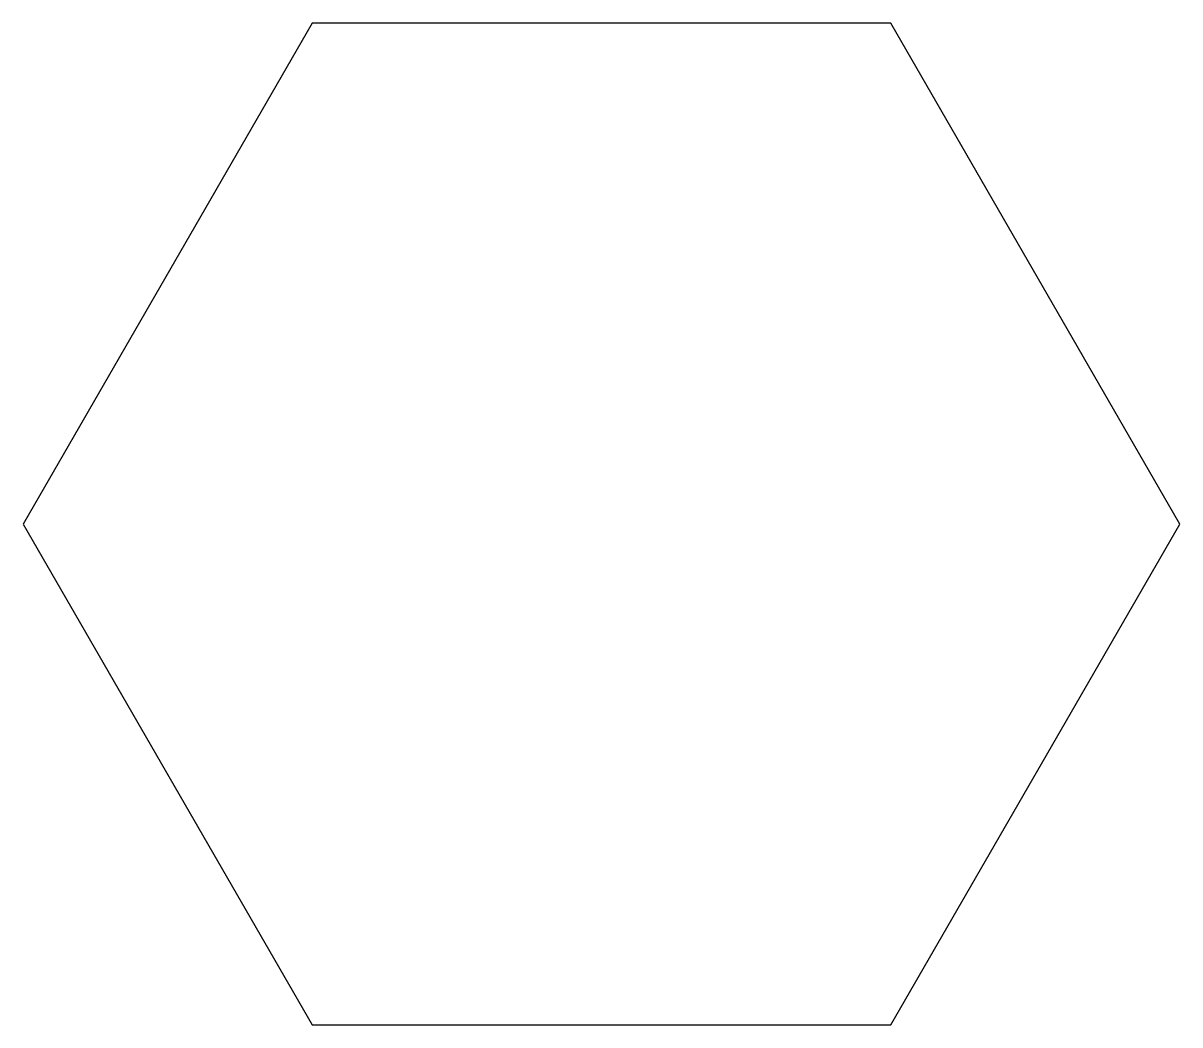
# Model space of a CAD drawing. Extents: x -1 to 29, y 0 to 318.
# Drawn here: x -0.0706 to 0.0706, y -0.0609 to 0.0614 of the extents above.
import ezdxf

# ---------------------------------------------------------------- set-up
doc = ezdxf.new("R2010")
doc.units = 0

msp = doc.modelspace()

# ---------------------------------------------------------------- linework, layer by layer
at = {"layer": 'gudomlega kerfid v1_Sketch1'}
for p, q in [((-0.035278, 0.061352), (-0.070555, 0.000249)), ((0.035278, 0.061352), (-0.035278, 0.061352)), ((0.070555, 0.000249), (0.035278, 0.061352)), ((-0.070555, 0.000249), (-0.035278, -0.060853)), ((0.035278, -0.060853), (0.070555, 0.000249)), ((0.070555, 0.000249), (0.070555, 0.000249)), ((-0.035278, -0.060853), (0.035278, -0.060853))]:
    msp.add_line(p, q, dxfattribs=at)

doc.saveas('drawing.dxf')
